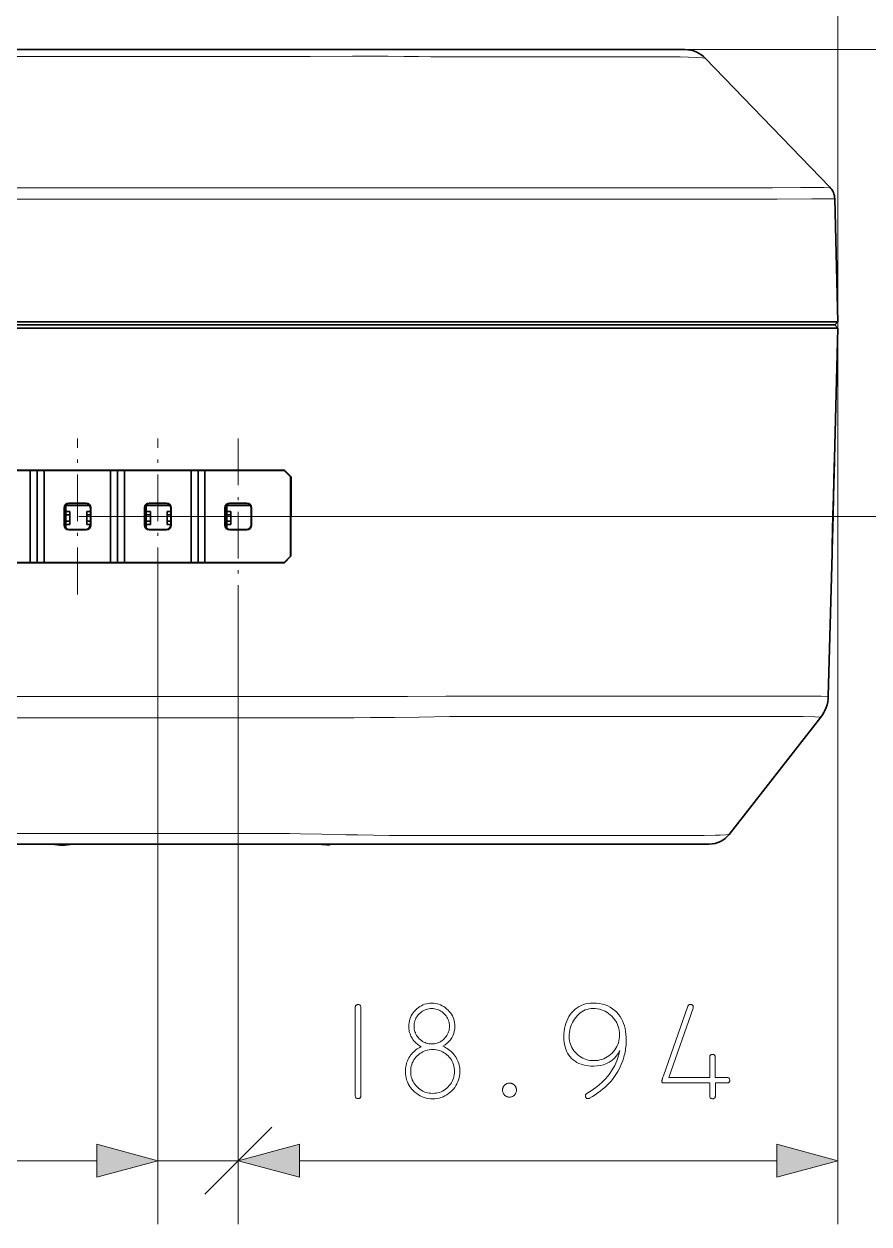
# Model space of a CAD drawing. Extents: x 0 to 297, y 0 to 210.
# Drawn here: x 169.52 to 196.21, y 133.35 to 171.26 of the extents above; entities that cross this region are included whole.
import ezdxf

# ---------------------------------------------------------------- set-up
doc = ezdxf.new("R2010")
doc.units = 0
doc.linetypes.add('DASHDOT', pattern=[18.5, 12, -3, 0.5, -3])

msp = doc.modelspace()

# ---------------------------------------------------------------- linework, layer by layer
at = {"color": 1, "lineweight": 13}
msp.add_line((195.233, 161.851), (195.233, 182.451), dxfattribs=at)
at = {"color": 7, "lineweight": 35}
for p, q in [((178.56, 170.451), (125.105, 170.451)), ((115.763, 161.851), (178.611, 161.851)), ((115.763, 161.751), (178.611, 161.751)), ((115.763, 161.751), (178.611, 161.751)), ((115.763, 161.651), (178.611, 161.651)), ((151.954, 157.168), (177.748, 157.168)), ((151.955, 154.237), (177.747, 154.237)), ((122.07, 145.351), (177.187, 145.351))]:
    msp.add_line(p, q, dxfattribs=at)
at = {"color": 7, "lineweight": 13}
for p, q in [((178.56, 170.235), (125.105, 170.235)), ((116.103, 166.082), (178.555, 166.082)), ((116.103, 165.728), (178.555, 165.728)), ((195.233, 161.851), (195.233, 133.351)), ((178.981, 155.701), (207.233, 155.701)), ((178.349, 150.014), (116.403, 150.014)), ((178.349, 149.343), (116.403, 149.343)), ((122.07, 145.691), (177.187, 145.691))]:
    msp.add_line(p, q, dxfattribs=at)
at = {"color": 7, "lineweight": 35, "ltscale": 0.081797}
msp.add_line((181.832, 170.451), (178.56, 170.451), dxfattribs=at)
at = {"color": 7, "lineweight": 35, "ltscale": 0.172483}
msp.add_line((181.832, 170.451), (188.732, 170.451), dxfattribs=at)
at = {"color": 7, "lineweight": 13, "ltscale": 0.172483}
msp.add_line((182.374, 170.223), (189.274, 170.223), dxfattribs=at)
at = {"color": 7, "lineweight": 35, "ltscale": 0.04171}
msp.add_line((188.732, 170.451), (190.4, 170.451), dxfattribs=at)
at = {"color": 7, "lineweight": 13, "ltscale": 0.420831}
msp.add_line((190.4, 170.451), (207.233, 170.451), dxfattribs=at)
at = {"color": 7, "lineweight": 35, "ltscale": 0.141523}
msp.add_line((191.044, 170.178), (194.977, 166.105), dxfattribs=at)
at = {"color": 7, "lineweight": 13, "ltscale": 7.13348e-05}
for p, q in [((178.555, 166.082), (178.558, 166.082)), ((178.555, 165.728), (178.558, 165.728))]:
    msp.add_line(p, q, dxfattribs=at)
at = {"color": 7, "lineweight": 13, "ltscale": 0.000706482}
msp.add_line((185.906, 166.087), (185.877, 166.087), dxfattribs=at)
at = {"color": 7, "lineweight": 13, "ltscale": 0.181078}
for p, q in [((185.906, 166.087), (193.149, 166.087)), ((186.053, 165.73), (193.296, 165.73))]:
    msp.add_line(p, q, dxfattribs=at)
at = {"color": 7, "lineweight": 13, "ltscale": 0.00034256}
for p, q in [((193.149, 166.087), (193.162, 166.087)), ((193.296, 165.73), (193.31, 165.73))]:
    msp.add_line(p, q, dxfattribs=at)
at = {"color": 7, "lineweight": 13, "ltscale": 0.0007061}
msp.add_line((186.053, 165.73), (186.025, 165.73), dxfattribs=at)
at = {"color": 7, "lineweight": 35, "ltscale": 0.097172}
msp.add_line((195.233, 161.851), (195.131, 165.737), dxfattribs=at)
at = {"color": 7, "lineweight": 35, "ltscale": 0.186677}
for p, q in [((178.611, 161.851), (186.078, 161.851)), ((178.611, 161.651), (186.078, 161.651))]:
    msp.add_line(p, q, dxfattribs=at)
at = {"color": 7, "lineweight": 35, "ltscale": 0.184682}
msp.add_line((178.611, 161.751), (185.998, 161.751), dxfattribs=at)
msp.add_line((178.611, 161.751), (185.998, 161.751), dxfattribs=at)
at = {"color": 7, "lineweight": 35, "ltscale": 0.183002}
for p, q in [((185.998, 161.751), (193.318, 161.751)), ((193.318, 161.751), (185.998, 161.751)), ((193.398, 161.851), (186.078, 161.851)), ((186.078, 161.651), (193.398, 161.651))]:
    msp.add_line(p, q, dxfattribs=at)
at = {"color": 7, "lineweight": 35, "ltscale": 0.045447}
msp.add_line((195.136, 161.751), (193.318, 161.751), dxfattribs=at)
at = {"color": 7, "lineweight": 35, "ltscale": 0.045448}
msp.add_line((195.136, 161.751), (193.318, 161.751), dxfattribs=at)
at = {"color": 7, "lineweight": 35, "ltscale": 0.045888}
for p, q in [((195.233, 161.851), (193.398, 161.851)), ((195.233, 161.651), (193.398, 161.651))]:
    msp.add_line(p, q, dxfattribs=at)
at = {"color": 7, "lineweight": 35, "ltscale": 0.102929}
msp.add_line((195.233, 161.651), (195.125, 157.535), dxfattribs=at)
at = {"color": 7, "lineweight": 35, "ltscale": 0.003489}
for q in [(195.233, 161.851), (195.233, 161.651)]:
    msp.add_line((195.136, 161.751), q, dxfattribs=at)
at = {"color": 7, "linetype": 'DASHDOT', "lineweight": 13, "ltscale": 0.122995}
for p, q in [((171.211, 153.241), (171.211, 158.161)), ((176.291, 158.161), (176.291, 153.241))]:
    msp.add_line(p, q, dxfattribs=at)
at = {"color": 7, "linetype": 'DASHDOT', "lineweight": 13, "ltscale": 0.122996}
msp.add_line((173.751, 153.241), (173.751, 158.161), dxfattribs=at)
at = {"color": 7, "lineweight": 35, "ltscale": 0.027479}
msp.add_line((195.123, 157.445), (195.094, 156.346), dxfattribs=at)
at = {"color": 7, "lineweight": 35, "ltscale": 0.006274}
msp.add_line((195.119, 157.285), (195.125, 157.535), dxfattribs=at)
at = {"color": 7, "lineweight": 35, "ltscale": 0.0525}
for p, q in [((167.62, 157.151), (169.72, 157.151)), ((170.16, 157.151), (172.26, 157.151)), ((172.7, 157.151), (174.8, 157.151)), ((169.72, 154.251), (167.62, 154.251)), ((172.26, 154.251), (170.16, 154.251)), ((174.8, 154.251), (172.7, 154.251))]:
    msp.add_line(p, q, dxfattribs=at)
at = {"color": 7, "lineweight": 35, "ltscale": 0.005503}
for p, q in [((169.72, 157.151), (169.94, 157.143)), ((170.16, 157.151), (169.94, 157.143)), ((172.26, 157.151), (172.48, 157.143)), ((172.7, 157.151), (172.48, 157.143)), ((174.8, 157.151), (175.02, 157.143)), ((175.24, 157.151), (175.02, 157.143)), ((169.94, 154.259), (169.72, 154.251)), ((169.94, 154.259), (170.16, 154.251)), ((172.48, 154.259), (172.26, 154.251)), ((172.48, 154.259), (172.7, 154.251)), ((175.02, 154.259), (174.8, 154.251)), ((175.02, 154.259), (175.24, 154.251))]:
    msp.add_line(p, q, dxfattribs=at)
at = {"color": 7, "lineweight": 35, "ltscale": 0.0725}
for p, q in [((169.72, 157.151), (169.72, 154.251)), ((170.16, 157.151), (170.16, 154.251)), ((172.26, 157.151), (172.26, 154.251)), ((172.7, 157.151), (172.7, 154.251)), ((174.8, 157.151), (174.8, 154.251)), ((175.24, 157.151), (175.24, 154.251))]:
    msp.add_line(p, q, dxfattribs=at)
at = {"color": 7, "lineweight": 35, "ltscale": 0.072116}
for p, q in [((169.94, 157.143), (169.94, 154.259)), ((172.48, 157.143), (172.48, 154.259)), ((175.02, 157.143), (175.02, 154.259))]:
    msp.add_line(p, q, dxfattribs=at)
at = {"color": 7, "lineweight": 35, "ltscale": 0.062525}
for p, q in [((175.24, 157.151), (177.741, 157.151)), ((177.741, 154.251), (175.24, 154.251))]:
    msp.add_line(p, q, dxfattribs=at)
at = {"color": 7, "lineweight": 35, "ltscale": 0.000453745}
msp.add_line((177.741, 157.151), (177.748, 157.168), dxfattribs=at)
at = {"color": 7, "lineweight": 35, "ltscale": 0.007071}
for p, q in [((177.941, 156.951), (177.741, 157.151)), ((177.741, 154.251), (177.941, 154.451))]:
    msp.add_line(p, q, dxfattribs=at)
at = {"color": 7, "lineweight": 35, "ltscale": 0.007416}
msp.add_line((177.748, 157.168), (177.957, 156.958), dxfattribs=at)
at = {"color": 7, "lineweight": 35, "ltscale": 0.000448433}
msp.add_line((177.941, 156.951), (177.957, 156.958), dxfattribs=at)
at = {"color": 7, "lineweight": 35, "ltscale": 0.0625}
msp.add_line((177.941, 154.451), (177.941, 156.951), dxfattribs=at)
at = {"color": 7, "lineweight": 35, "ltscale": 0.062819}
msp.add_line((177.957, 156.958), (177.955, 154.445), dxfattribs=at)
at = {"color": 7, "lineweight": 35, "ltscale": 0.011359}
msp.add_line((195.106, 156.83), (195.119, 157.284), dxfattribs=at)
at = {"color": 7, "lineweight": 13, "ltscale": 0.012118}
msp.add_line((195.093, 156.346), (195.106, 156.83), dxfattribs=at)
at = {"color": 7, "lineweight": 35, "ltscale": 0.012118}
msp.add_line((195.106, 156.83), (195.093, 156.346), dxfattribs=at)
at = {"color": 7, "lineweight": 13, "ltscale": 0.015005}
msp.add_line((195.093, 156.346), (195.077, 155.746), dxfattribs=at)
at = {"color": 7, "lineweight": 35, "ltscale": 0.015005}
for p, q in [((195.077, 155.746), (195.093, 156.346)), ((195.079, 155.746), (195.094, 156.346))]:
    msp.add_line(p, q, dxfattribs=at)
at = {"color": 7, "lineweight": 35, "ltscale": 0.013664}
for p, q in [((170.788, 155.428), (170.788, 155.974)), ((170.938, 156.124), (171.484, 156.124)), ((171.634, 155.428), (171.634, 155.974)), ((173.328, 155.428), (173.328, 155.974)), ((173.478, 156.124), (174.024, 156.124)), ((174.174, 155.428), (174.174, 155.974)), ((175.868, 155.428), (175.868, 155.974)), ((176.018, 156.124), (176.564, 156.124)), ((176.714, 155.428), (176.714, 155.974)), ((170.938, 155.278), (171.484, 155.278)), ((173.478, 155.278), (174.024, 155.278)), ((176.018, 155.278), (176.564, 155.278))]:
    msp.add_line(p, q, dxfattribs=at)
at = {"color": 7, "lineweight": 13, "ltscale": 0.000517361}
for p, q in [((170.802, 155.96), (170.788, 155.974)), ((173.342, 155.96), (173.328, 155.974)), ((174.159, 155.96), (174.174, 155.974)), ((175.882, 155.96), (175.868, 155.974))]:
    msp.add_line(p, q, dxfattribs=at)
at = {"color": 7, "lineweight": 35, "ltscale": 0.012931}
for p, q in [((170.802, 155.443), (170.802, 155.96)), ((171.619, 155.443), (171.619, 155.96)), ((173.342, 155.443), (173.342, 155.96)), ((174.159, 155.443), (174.159, 155.96)), ((175.882, 155.443), (175.882, 155.96)), ((176.699, 155.443), (176.699, 155.96))]:
    msp.add_line(p, q, dxfattribs=at)
at = {"color": 7, "lineweight": 35, "ltscale": 0.017746}
for p, q in [((170.847, 156.045), (170.847, 155.336)), ((173.387, 156.045), (173.387, 155.336)), ((175.927, 156.045), (175.927, 155.336))]:
    msp.add_line(p, q, dxfattribs=at)
at = {"color": 7, "lineweight": 35, "ltscale": 0.018637}
for p, q in [((171.593, 156.045), (170.847, 156.045)), ((174.133, 156.045), (173.387, 156.045)), ((176.673, 156.045), (175.927, 156.045))]:
    msp.add_line(p, q, dxfattribs=at)
at = {"color": 7, "lineweight": 35, "ltscale": 0.003175}
for p, q in [((170.974, 155.855), (170.847, 155.855)), ((173.514, 155.855), (173.387, 155.855)), ((176.054, 155.855), (175.927, 155.855)), ((170.974, 155.753), (170.847, 155.753)), ((170.974, 155.55), (170.847, 155.55)), ((170.974, 155.449), (170.847, 155.449)), ((173.514, 155.753), (173.387, 155.753)), ((173.514, 155.55), (173.387, 155.55)), ((173.514, 155.449), (173.387, 155.449)), ((176.054, 155.753), (175.927, 155.753)), ((176.054, 155.55), (175.927, 155.55)), ((176.054, 155.449), (175.927, 155.449))]:
    msp.add_line(p, q, dxfattribs=at)
at = {"color": 7, "lineweight": 13, "ltscale": 0.000516822}
for p, q in [((170.952, 156.11), (170.938, 156.124)), ((171.47, 156.11), (171.484, 156.124)), ((173.492, 156.11), (173.478, 156.124)), ((174.01, 156.11), (174.024, 156.124)), ((176.032, 156.11), (176.018, 156.124)), ((176.549, 156.11), (176.564, 156.124))]:
    msp.add_line(p, q, dxfattribs=at)
at = {"color": 7, "lineweight": 35, "ltscale": 0.012933}
for p, q in [((171.47, 156.11), (170.952, 156.11)), ((174.01, 156.11), (173.492, 156.11)), ((176.549, 156.11), (176.032, 156.11))]:
    msp.add_line(p, q, dxfattribs=at)
at = {"color": 7, "lineweight": 35, "ltscale": 0.00254}
for p, q in [((170.974, 155.753), (170.974, 155.855)), ((171.508, 155.855), (171.508, 155.753)), ((173.514, 155.753), (173.514, 155.855)), ((174.048, 155.855), (174.048, 155.753)), ((176.054, 155.753), (176.054, 155.855)), ((170.974, 155.449), (170.974, 155.55)), ((171.508, 155.55), (171.508, 155.449)), ((173.514, 155.449), (173.514, 155.55)), ((174.048, 155.55), (174.048, 155.449)), ((176.054, 155.449), (176.054, 155.55))]:
    msp.add_line(p, q, dxfattribs=at)
at = {"color": 7, "lineweight": 35, "ltscale": 0.002797}
for p, q in [((171.619, 155.855), (171.508, 155.855)), ((174.159, 155.855), (174.048, 155.855)), ((171.619, 155.753), (171.508, 155.753)), ((174.159, 155.753), (174.048, 155.753))]:
    msp.add_line(p, q, dxfattribs=at)
at = {"color": 7, "lineweight": 13, "ltscale": 0.000517091}
msp.add_line((171.619, 155.96), (171.634, 155.974), dxfattribs=at)
at = {"color": 7, "lineweight": 13, "ltscale": 0.000517631}
msp.add_line((176.699, 155.96), (176.714, 155.974), dxfattribs=at)
at = {"color": 7, "linetype": 'DASHDOT', "lineweight": 13}
msp.add_line((115.75, 155.701), (178.981, 155.701), dxfattribs=at)
at = {"color": 7, "lineweight": 13, "ltscale": 0.000519519}
for p, q in [((170.802, 155.443), (170.788, 155.428)), ((171.619, 155.443), (171.634, 155.428)), ((173.342, 155.443), (173.328, 155.428)), ((174.159, 155.443), (174.174, 155.428)), ((175.882, 155.443), (175.868, 155.428))]:
    msp.add_line(p, q, dxfattribs=at)
at = {"color": 7, "lineweight": 35, "ltscale": 0.00508}
for p, q in [((170.974, 155.55), (170.974, 155.753)), ((171.508, 155.753), (171.508, 155.55)), ((173.514, 155.55), (173.514, 155.753)), ((174.048, 155.753), (174.048, 155.55)), ((176.054, 155.55), (176.054, 155.753))]:
    msp.add_line(p, q, dxfattribs=at)
at = {"color": 7, "lineweight": 35, "ltscale": 0.002796}
for p, q in [((171.619, 155.55), (171.508, 155.55)), ((171.619, 155.449), (171.508, 155.449)), ((174.159, 155.55), (174.048, 155.55)), ((174.159, 155.449), (174.048, 155.449))]:
    msp.add_line(p, q, dxfattribs=at)
at = {"color": 7, "lineweight": 13, "ltscale": 0.000519789}
msp.add_line((176.699, 155.443), (176.714, 155.428), dxfattribs=at)
at = {"color": 7, "lineweight": 35, "ltscale": 0.028056}
msp.add_line((195.049, 154.624), (195.079, 155.746), dxfattribs=at)
at = {"color": 7, "lineweight": 13, "ltscale": 0.012562}
msp.add_line((195.077, 155.746), (195.065, 155.243), dxfattribs=at)
at = {"color": 7, "lineweight": 35, "ltscale": 0.012562}
msp.add_line((195.065, 155.243), (195.077, 155.746), dxfattribs=at)
at = {"color": 7, "lineweight": 13, "ltscale": 0.000520328}
for p, q in [((170.952, 155.293), (170.938, 155.278)), ((176.549, 155.293), (176.564, 155.278))]:
    msp.add_line(p, q, dxfattribs=at)
at = {"color": 7, "lineweight": 35, "ltscale": 0.012928}
for p, q in [((171.469, 155.293), (170.952, 155.293)), ((174.009, 155.293), (173.492, 155.293)), ((176.549, 155.293), (176.032, 155.293))]:
    msp.add_line(p, q, dxfattribs=at)
at = {"color": 7, "lineweight": 13, "ltscale": 0.000520598}
for p, q in [((171.469, 155.293), (171.484, 155.278)), ((173.492, 155.293), (173.478, 155.278)), ((174.009, 155.293), (174.024, 155.278)), ((176.032, 155.293), (176.018, 155.278))]:
    msp.add_line(p, q, dxfattribs=at)
at = {"color": 7, "lineweight": 35, "ltscale": 0.011691}
msp.add_line((195.065, 155.243), (195.053, 154.776), dxfattribs=at)
at = {"color": 7, "lineweight": 35, "ltscale": 0.006008}
msp.add_line((195.053, 154.776), (195.047, 154.536), dxfattribs=at)
at = {"color": 7, "lineweight": 35, "ltscale": 0.007365}
msp.add_line((177.747, 154.237), (177.955, 154.445), dxfattribs=at)
at = {"color": 7, "lineweight": 35, "ltscale": 0.000386019}
msp.add_line((177.941, 154.451), (177.955, 154.445), dxfattribs=at)
at = {"color": 7, "lineweight": 35, "ltscale": 0.112941}
msp.add_line((195.047, 154.536), (194.929, 150.02), dxfattribs=at)
at = {"color": 7, "lineweight": 35, "ltscale": 0.00038106}
msp.add_line((177.741, 154.251), (177.747, 154.237), dxfattribs=at)
at = {"color": 7, "lineweight": 13, "ltscale": 0.497253}
for p, q in [((173.751, 153.241), (173.751, 133.351)), ((176.291, 153.241), (176.291, 133.351)), ((176.291, 153.241), (176.291, 133.351))]:
    msp.add_line(p, q, dxfattribs=at)
at = {"color": 7, "lineweight": 13, "ltscale": 0.00257}
msp.add_line((178.452, 150.014), (178.349, 150.014), dxfattribs=at)
at = {"color": 7, "lineweight": 13, "ltscale": 0.000845337}
msp.add_line((185.953, 150.028), (185.919, 150.028), dxfattribs=at)
at = {"color": 7, "lineweight": 13, "ltscale": 0.178508}
for p, q in [((193.093, 150.028), (185.953, 150.028)), ((192.867, 149.385), (185.727, 149.385))]:
    msp.add_line(p, q, dxfattribs=at)
at = {"color": 7, "lineweight": 13, "ltscale": 0.000920486}
msp.add_line((193.093, 150.028), (193.13, 150.028), dxfattribs=at)
at = {"color": 7, "lineweight": 13, "ltscale": 0.000847244}
msp.add_line((185.727, 149.385), (185.693, 149.385), dxfattribs=at)
at = {"color": 7, "lineweight": 35, "ltscale": 0.117471}
msp.add_line((191.799, 145.658), (194.692, 149.361), dxfattribs=at)
at = {"color": 7, "lineweight": 13, "ltscale": 0.000918579}
msp.add_line((192.867, 149.385), (192.904, 149.385), dxfattribs=at)
at = {"color": 7, "lineweight": 13, "ltscale": 0.002574}
msp.add_line((178.452, 149.343), (178.349, 149.343), dxfattribs=at)
at = {"color": 7, "lineweight": 13, "ltscale": 0.182129}
msp.add_line((183.078, 145.619), (190.364, 145.619), dxfattribs=at)
at = {"color": 7, "lineweight": 35, "ltscale": 0.004276}
for p, q in [((170.403, 145.351), (170.572, 145.326)), ((171.069, 145.351), (170.9, 145.326))]:
    msp.add_line(p, q, dxfattribs=at)
at = {"color": 7, "lineweight": 35, "ltscale": 0.004249}
msp.add_line((170.404, 145.351), (170.572, 145.326), dxfattribs=at)
at = {"color": 7, "lineweight": 13, "ltscale": 0.000630456}
for p, q in [((170.572, 145.326), (170.571, 145.351)), ((170.9, 145.326), (170.901, 145.351))]:
    msp.add_line(p, q, dxfattribs=at)
at = {"color": 7, "lineweight": 35, "ltscale": 0.004274}
msp.add_line((171.069, 145.351), (170.9, 145.326), dxfattribs=at)
at = {"color": 7, "lineweight": 35, "ltscale": 0.134031}
msp.add_line((177.187, 145.351), (182.549, 145.351), dxfattribs=at)
at = {"color": 7, "lineweight": 35, "ltscale": 0.007344}
msp.add_line((178.788, 145.351), (179.081, 145.326), dxfattribs=at)
msp.add_line((178.788, 145.351), (179.081, 145.326), dxfattribs=at)
at = {"color": 7, "lineweight": 13, "ltscale": 0.00063002}
msp.add_line((179.081, 145.326), (179.081, 145.351), dxfattribs=at)
at = {"color": 7, "lineweight": 35, "ltscale": 0.002377}
msp.add_line((179.081, 145.326), (179.175, 145.318), dxfattribs=at)
at = {"color": 7, "lineweight": 35, "ltscale": 0.000834665}
msp.add_line((179.175, 145.318), (179.177, 145.351), dxfattribs=at)
at = {"color": 7, "lineweight": 35, "ltscale": 0.182128}
msp.add_line((182.549, 145.351), (189.834, 145.351), dxfattribs=at)
at = {"color": 7, "lineweight": 35, "ltscale": 0.033406}
msp.add_line((189.834, 145.351), (191.17, 145.351), dxfattribs=at)
at = {"color": 7, "lineweight": 13, "ltscale": 0.075}
msp.add_line((177.352, 136.412), (175.23, 134.29), dxfattribs=at)
at = {"color": 7, "lineweight": 13, "ltscale": 0.367075}
msp.add_line((157.136, 135.351), (171.819, 135.351), dxfattribs=at)
at = {"color": 7, "lineweight": 13, "ltscale": 0.0635}
msp.add_line((173.751, 135.351), (176.291, 135.351), dxfattribs=at)
at = {"color": 7, "lineweight": 13, "ltscale": 0.376967}
msp.add_line((178.223, 135.351), (193.301, 135.351), dxfattribs=at)
at = {"color": 7, "lineweight": 13}
for points in [[(182.374, 170.223), (181.988, 170.227), (181.531, 170.233), (181.021, 170.238), (180.658, 170.239), (179.903, 170.238), (178.56, 170.235)], [(189.274, 170.223), (189.623, 170.223), (190.049, 170.221), (190.247, 170.219), (190.513, 170.215), (190.778, 170.205), (190.943, 170.194), (191.022, 170.183), (191.044, 170.178)], [(178.558, 166.082), (181.395, 166.08), (182.506, 166.078), (184, 166.081), (184.902, 166.085), (185.877, 166.087)], [(193.162, 166.087), (194.056, 166.089), (194.417, 166.091), (194.79, 166.097), (194.977, 166.106)], [(178.558, 165.728), (181.703, 165.727), (184.721, 165.729), (186.025, 165.73)], [(193.31, 165.73), (194.413, 165.731), (195.131, 165.737)], [(185.919, 150.028), (185.38, 150.028), (184.338, 150.029), (182.845, 150.023), (181.634, 150.016), (180.365, 150.013), (178.774, 150.014), (178.452, 150.014)], [(185.693, 149.385), (184.878, 149.386), (184.176, 149.387), (183.423, 149.384), (182.968, 149.379), (182.001, 149.365), (181.225, 149.355), (180.467, 149.348), (179.949, 149.345), (178.894, 149.343), (178.452, 149.343)], [(192.904, 149.385), (193.51, 149.384), (193.783, 149.382), (194.136, 149.379), (194.506, 149.37), (194.692, 149.361)], [(177.187, 145.691), (177.462, 145.69), (177.912, 145.686), (178.253, 145.68), (178.935, 145.666), (179.703, 145.649), (180.072, 145.642), (181.057, 145.627), (181.65, 145.622), (182.018, 145.62), (182.694, 145.619), (183.078, 145.619)], [(190.364, 145.619), (190.795, 145.621), (191.009, 145.623), (191.361, 145.629), (191.514, 145.634), (191.688, 145.644), (191.768, 145.652), (191.799, 145.658)]]:
    msp.add_lwpolyline(points, dxfattribs=at)
for points in [[(180.162, 137.403), (180.161, 137.387), (180.158, 137.372), (180.154, 137.359), (180.148, 137.348), (180.14, 137.338), (180.13, 137.33), (180.119, 137.324), (180.106, 137.32), (180.091, 137.317), (180.075, 137.317), (180.059, 137.317), (180.044, 137.32), (180.031, 137.324), (180.02, 137.33), (180.01, 137.338), (180.002, 137.348), (179.996, 137.359), (179.992, 137.372), (179.989, 137.387), (179.988, 137.403), (179.988, 140.195), (179.989, 140.212), (179.992, 140.226), (179.996, 140.239), (180.002, 140.251), (180.01, 140.26), (180.02, 140.268), (180.031, 140.274), (180.044, 140.278), (180.059, 140.281), (180.075, 140.282), (180.091, 140.281), (180.106, 140.278), (180.119, 140.274), (180.13, 140.268), (180.14, 140.26), (180.148, 140.251), (180.154, 140.239), (180.158, 140.226), (180.161, 140.212), (180.162, 140.195)], [(183.291, 138.169), (183.289, 138.099), (183.281, 138.031), (183.269, 137.965), (183.251, 137.902), (183.228, 137.84), (183.2, 137.78), (183.167, 137.722), (183.129, 137.666), (183.086, 137.613), (183.038, 137.561), (182.987, 137.513), (182.933, 137.47), (182.877, 137.432), (182.819, 137.399), (182.76, 137.371), (182.698, 137.348), (182.634, 137.331), (182.568, 137.318), (182.5, 137.31), (182.43, 137.308), (182.36, 137.31), (182.292, 137.318), (182.226, 137.331), (182.162, 137.348), (182.1, 137.371), (182.041, 137.399), (181.983, 137.432), (181.927, 137.47), (181.873, 137.513), (181.822, 137.561), (181.774, 137.613), (181.731, 137.666), (181.693, 137.722), (181.66, 137.78), (181.632, 137.84), (181.609, 137.902), (181.591, 137.965), (181.579, 138.031), (181.571, 138.099), (181.569, 138.169), (181.57, 138.221), (181.574, 138.271), (181.581, 138.321), (181.591, 138.369), (181.603, 138.417), (181.618, 138.463), (181.636, 138.509), (181.657, 138.553), (181.681, 138.597), (181.707, 138.639), (181.736, 138.68), (181.766, 138.719), (181.798, 138.755), (181.832, 138.79), (181.867, 138.822), (181.904, 138.853), (181.943, 138.881), (181.984, 138.907), (182.027, 138.931), (182.071, 138.953), (182.036, 138.972), (182.002, 138.993), (181.97, 139.015), (181.94, 139.039), (181.911, 139.064), (181.883, 139.092), (181.856, 139.12), (181.831, 139.151), (181.807, 139.183), (181.785, 139.217), (181.764, 139.252), (181.746, 139.288), (181.73, 139.324), (181.716, 139.361), (181.704, 139.399), (181.694, 139.437), (181.686, 139.476), (181.681, 139.516), (181.678, 139.557), (181.677, 139.598), (181.679, 139.657), (181.685, 139.714), (181.696, 139.77), (181.711, 139.823), (181.73, 139.875), (181.754, 139.926), (181.782, 139.975), (181.814, 140.022), (181.85, 140.067), (181.891, 140.111), (181.935, 140.152), (181.98, 140.188), (182.027, 140.22), (182.076, 140.248), (182.126, 140.272), (182.179, 140.291), (182.232, 140.306), (182.288, 140.317), (182.345, 140.323), (182.404, 140.325), (182.463, 140.323), (182.52, 140.317), (182.576, 140.306), (182.629, 140.291), (182.682, 140.272), (182.732, 140.248), (182.781, 140.22), (182.828, 140.188), (182.873, 140.152), (182.917, 140.111), (182.958, 140.067), (182.994, 140.022), (183.026, 139.975), (183.054, 139.926), (183.078, 139.875), (183.097, 139.823), (183.112, 139.77), (183.123, 139.714), (183.129, 139.657), (183.131, 139.598), (183.128, 139.516), (183.116, 139.438), (183.097, 139.365), (183.071, 139.295), (183.037, 139.23), (182.996, 139.169), (182.947, 139.112), (182.89, 139.059), (182.826, 139.01), (182.755, 138.966), (182.802, 138.945), (182.848, 138.921), (182.892, 138.896), (182.933, 138.868), (182.973, 138.837), (183.011, 138.804), (183.047, 138.769), (183.082, 138.732), (183.114, 138.692), (183.144, 138.65), (183.172, 138.606), (183.197, 138.561), (183.219, 138.516), (183.238, 138.469), (183.255, 138.421), (183.268, 138.373), (183.278, 138.323), (183.286, 138.273), (183.29, 138.222)], [(188.469, 138.624), (188.444, 138.542), (188.416, 138.462), (188.386, 138.385), (188.353, 138.311), (188.319, 138.239), (188.281, 138.169), (188.242, 138.101), (188.2, 138.037), (188.156, 137.974), (188.11, 137.914), (188.056, 137.851), (187.999, 137.789), (187.937, 137.728), (187.871, 137.668), (187.801, 137.609), (187.727, 137.55), (187.648, 137.493), (187.565, 137.436), (187.478, 137.38), (187.387, 137.325), (187.382, 137.323), (187.378, 137.32), (187.374, 137.319), (187.369, 137.317), (187.365, 137.315), (187.361, 137.314), (187.356, 137.313), (187.352, 137.313), (187.348, 137.312), (187.343, 137.312), (187.327, 137.313), (187.312, 137.316), (187.299, 137.32), (187.288, 137.327), (187.278, 137.335), (187.271, 137.345), (187.265, 137.357), (187.26, 137.37), (187.258, 137.386), (187.257, 137.403), (187.257, 137.412), (187.259, 137.42), (187.261, 137.428), (187.264, 137.435), (187.268, 137.442), (187.272, 137.449), (187.278, 137.455), (187.285, 137.461), (187.292, 137.467), (187.3, 137.472), (187.473, 137.582), (187.63, 137.697), (187.772, 137.818), (187.899, 137.945), (188.01, 138.077), (188.106, 138.216), (188.187, 138.36), (188.253, 138.51), (188.304, 138.666), (188.339, 138.827), (188.286, 138.734), (188.226, 138.651), (188.16, 138.578), (188.088, 138.514), (188.009, 138.46), (187.924, 138.416), (187.833, 138.382), (187.735, 138.358), (187.631, 138.343), (187.521, 138.338), (187.433, 138.341), (187.349, 138.348), (187.269, 138.36), (187.193, 138.377), (187.121, 138.399), (187.053, 138.425), (186.989, 138.457), (186.929, 138.493), (186.874, 138.535), (186.822, 138.581), (186.774, 138.631), (186.732, 138.686), (186.695, 138.744), (186.662, 138.806), (186.635, 138.873), (186.613, 138.943), (186.595, 139.018), (186.583, 139.096), (186.575, 139.178), (186.573, 139.265), (186.575, 139.356), (186.583, 139.443), (186.596, 139.528), (186.614, 139.609), (186.637, 139.687), (186.665, 139.762), (186.698, 139.833), (186.736, 139.902), (186.78, 139.967), (186.828, 140.029), (186.881, 140.086), (186.937, 140.137), (186.996, 140.182), (187.058, 140.221), (187.124, 140.254), (187.192, 140.281), (187.264, 140.302), (187.339, 140.317), (187.418, 140.326), (187.499, 140.329), (187.602, 140.326), (187.699, 140.315), (187.792, 140.297), (187.88, 140.272), (187.962, 140.24), (188.041, 140.2), (188.114, 140.153), (188.182, 140.1), (188.246, 140.038), (188.304, 139.97), (188.351, 139.905), (188.392, 139.837), (188.428, 139.765), (188.46, 139.689), (188.486, 139.61), (188.508, 139.527), (188.525, 139.441), (188.537, 139.351), (188.544, 139.258), (188.547, 139.161), (188.546, 139.106), (188.544, 139.052), (188.54, 138.998), (188.534, 138.944), (188.527, 138.89), (188.519, 138.837), (188.509, 138.783), (188.497, 138.73), (188.484, 138.677)], [(191.729, 137.806), (191.361, 137.806), (191.361, 137.394), (191.36, 137.378), (191.357, 137.363), (191.353, 137.35), (191.347, 137.339), (191.339, 137.329), (191.33, 137.322), (191.318, 137.316), (191.305, 137.311), (191.291, 137.309), (191.274, 137.308), (191.258, 137.309), (191.243, 137.311), (191.23, 137.316), (191.219, 137.322), (191.209, 137.329), (191.201, 137.339), (191.195, 137.35), (191.191, 137.363), (191.188, 137.378), (191.188, 137.394), (191.188, 137.806), (189.72, 137.806), (189.711, 137.806), (189.703, 137.808), (189.696, 137.81), (189.69, 137.814), (189.684, 137.819), (189.68, 137.824), (189.677, 137.831), (189.674, 137.839), (189.673, 137.848), (189.672, 137.858), (189.673, 137.867), (189.674, 137.879), (189.677, 137.892), (189.68, 137.907), (189.684, 137.924), (189.69, 137.942), (189.696, 137.963), (189.703, 137.985), (189.711, 138.009), (189.72, 138.035), (190.495, 140.23), (190.5, 140.241), (190.505, 140.25), (190.511, 140.259), (190.518, 140.266), (190.525, 140.272), (190.533, 140.277), (190.542, 140.281), (190.552, 140.284), (190.562, 140.286), (190.573, 140.286), (190.59, 140.285), (190.606, 140.283), (190.619, 140.278), (190.631, 140.272), (190.641, 140.265), (190.649, 140.255), (190.656, 140.244), (190.66, 140.231), (190.663, 140.216), (190.664, 140.2), (190.664, 140.197), (190.664, 140.194), (190.663, 140.191), (190.663, 140.189), (190.663, 140.186), (190.662, 140.182), (190.662, 140.179), (190.661, 140.176), (190.66, 140.173), (190.659, 140.169), (189.893, 137.979), (191.183, 137.979), (191.183, 138.624), (191.184, 138.64), (191.187, 138.655), (191.191, 138.668), (191.197, 138.679), (191.205, 138.689), (191.214, 138.697), (191.226, 138.703), (191.239, 138.707), (191.253, 138.71), (191.27, 138.71), (191.286, 138.71), (191.301, 138.707), (191.314, 138.703), (191.325, 138.697), (191.335, 138.689), (191.343, 138.679), (191.349, 138.668), (191.353, 138.655), (191.356, 138.64), (191.356, 138.624), (191.356, 137.979), (191.729, 137.979), (191.745, 137.978), (191.76, 137.975), (191.773, 137.971), (191.784, 137.965), (191.794, 137.957), (191.801, 137.948), (191.807, 137.936), (191.812, 137.923), (191.814, 137.909), (191.815, 137.892), (191.814, 137.876), (191.812, 137.861), (191.807, 137.848), (191.801, 137.837), (191.794, 137.827), (191.784, 137.82), (191.773, 137.813), (191.76, 137.809), (191.745, 137.807)], [(182.962, 139.598), (182.961, 139.643), (182.956, 139.687), (182.948, 139.73), (182.936, 139.771), (182.921, 139.811), (182.903, 139.85), (182.882, 139.887), (182.857, 139.923), (182.829, 139.958), (182.798, 139.992), (182.764, 140.023), (182.73, 140.051), (182.693, 140.076), (182.656, 140.097), (182.617, 140.115), (182.577, 140.13), (182.536, 140.142), (182.493, 140.15), (182.449, 140.155), (182.404, 140.156), (182.359, 140.155), (182.315, 140.15), (182.272, 140.142), (182.231, 140.13), (182.191, 140.115), (182.152, 140.097), (182.115, 140.076), (182.078, 140.051), (182.044, 140.023), (182.01, 139.992), (181.979, 139.958), (181.951, 139.923), (181.926, 139.887), (181.905, 139.85), (181.887, 139.811), (181.872, 139.771), (181.86, 139.73), (181.852, 139.687), (181.847, 139.643), (181.846, 139.598), (181.847, 139.553), (181.852, 139.509), (181.86, 139.466), (181.872, 139.425), (181.887, 139.385), (181.905, 139.346), (181.926, 139.309), (181.951, 139.272), (181.979, 139.238), (182.01, 139.204), (182.044, 139.173), (182.078, 139.145), (182.115, 139.12), (182.152, 139.099), (182.191, 139.081), (182.231, 139.066), (182.272, 139.054), (182.315, 139.046), (182.359, 139.041), (182.404, 139.039), (182.449, 139.041), (182.493, 139.046), (182.536, 139.054), (182.577, 139.066), (182.617, 139.081), (182.656, 139.099), (182.693, 139.12), (182.73, 139.145), (182.764, 139.173), (182.798, 139.204), (182.829, 139.238), (182.857, 139.272), (182.882, 139.309), (182.903, 139.346), (182.921, 139.385), (182.936, 139.425), (182.948, 139.466), (182.956, 139.509), (182.961, 139.553)], [(188.335, 139.334), (188.332, 139.401), (188.325, 139.467), (188.313, 139.53), (188.296, 139.591), (188.274, 139.65), (188.247, 139.708), (188.215, 139.763), (188.178, 139.816), (188.137, 139.867), (188.09, 139.916), (188.04, 139.962), (187.988, 140.003), (187.934, 140.039), (187.878, 140.07), (187.82, 140.096), (187.76, 140.118), (187.698, 140.135), (187.634, 140.147), (187.568, 140.154), (187.499, 140.156), (187.435, 140.154), (187.372, 140.145), (187.312, 140.131), (187.254, 140.112), (187.198, 140.087), (187.145, 140.057), (187.094, 140.021), (187.045, 139.979), (186.998, 139.932), (186.954, 139.879), (186.914, 139.826), (186.879, 139.772), (186.848, 139.715), (186.821, 139.656), (186.798, 139.596), (186.779, 139.533), (186.765, 139.469), (186.754, 139.403), (186.748, 139.335), (186.746, 139.265), (186.748, 139.203), (186.755, 139.144), (186.767, 139.086), (186.783, 139.03), (186.803, 138.976), (186.829, 138.923), (186.858, 138.873), (186.893, 138.824), (186.932, 138.777), (186.975, 138.732), (187.022, 138.69), (187.071, 138.653), (187.121, 138.619), (187.173, 138.591), (187.227, 138.567), (187.282, 138.547), (187.339, 138.531), (187.398, 138.52), (187.459, 138.514), (187.521, 138.511), (187.588, 138.514), (187.653, 138.521), (187.717, 138.533), (187.778, 138.55), (187.836, 138.571), (187.893, 138.598), (187.948, 138.629), (188, 138.665), (188.051, 138.706), (188.099, 138.752), (188.144, 138.801), (188.184, 138.852), (188.219, 138.905), (188.25, 138.96), (188.276, 139.017), (188.297, 139.077), (188.314, 139.138), (188.325, 139.201), (188.332, 139.266)], [(183.123, 138.169), (183.121, 138.226), (183.115, 138.282), (183.104, 138.335), (183.09, 138.387), (183.072, 138.437), (183.049, 138.485), (183.023, 138.532), (182.992, 138.577), (182.958, 138.62), (182.919, 138.661), (182.878, 138.699), (182.835, 138.733), (182.79, 138.763), (182.743, 138.789), (182.695, 138.812), (182.645, 138.83), (182.594, 138.844), (182.541, 138.854), (182.486, 138.86), (182.43, 138.862), (182.374, 138.86), (182.319, 138.854), (182.266, 138.844), (182.215, 138.83), (182.165, 138.812), (182.117, 138.789), (182.07, 138.763), (182.025, 138.733), (181.982, 138.699), (181.941, 138.661), (181.902, 138.62), (181.868, 138.577), (181.837, 138.532), (181.811, 138.485), (181.788, 138.437), (181.77, 138.387), (181.756, 138.335), (181.745, 138.282), (181.739, 138.226), (181.737, 138.169), (181.739, 138.113), (181.745, 138.058), (181.756, 138.005), (181.77, 137.954), (181.788, 137.904), (181.811, 137.856), (181.837, 137.81), (181.868, 137.765), (181.902, 137.722), (181.941, 137.68), (181.982, 137.641), (182.025, 137.607), (182.07, 137.576), (182.117, 137.55), (182.165, 137.528), (182.215, 137.509), (182.266, 137.495), (182.319, 137.485), (182.374, 137.479), (182.43, 137.477), (182.486, 137.479), (182.541, 137.485), (182.594, 137.495), (182.645, 137.509), (182.695, 137.528), (182.743, 137.55), (182.79, 137.576), (182.835, 137.607), (182.878, 137.641), (182.919, 137.68), (182.958, 137.722), (182.992, 137.765), (183.023, 137.81), (183.049, 137.856), (183.072, 137.904), (183.09, 137.954), (183.104, 138.005), (183.115, 138.058), (183.121, 138.113)], [(185.079, 137.581), (185.079, 137.563), (185.077, 137.545), (185.074, 137.528), (185.069, 137.512), (185.063, 137.496), (185.056, 137.481), (185.048, 137.466), (185.038, 137.452), (185.027, 137.438), (185.014, 137.425), (185.001, 137.412), (184.987, 137.401), (184.973, 137.392), (184.958, 137.383), (184.943, 137.376), (184.927, 137.37), (184.911, 137.366), (184.894, 137.362), (184.876, 137.36), (184.859, 137.36), (184.841, 137.36), (184.823, 137.362), (184.806, 137.366), (184.79, 137.37), (184.774, 137.376), (184.759, 137.383), (184.744, 137.392), (184.73, 137.401), (184.716, 137.412), (184.703, 137.425), (184.69, 137.438), (184.679, 137.452), (184.67, 137.466), (184.661, 137.481), (184.654, 137.496), (184.648, 137.512), (184.644, 137.528), (184.64, 137.545), (184.638, 137.563), (184.638, 137.581), (184.638, 137.598), (184.64, 137.616), (184.644, 137.633), (184.648, 137.649), (184.654, 137.665), (184.661, 137.68), (184.67, 137.695), (184.679, 137.709), (184.69, 137.723), (184.703, 137.736), (184.716, 137.749), (184.73, 137.76), (184.744, 137.77), (184.759, 137.778), (184.774, 137.785), (184.79, 137.791), (184.806, 137.796), (184.823, 137.799), (184.841, 137.801), (184.859, 137.801), (184.876, 137.801), (184.894, 137.799), (184.911, 137.796), (184.927, 137.791), (184.943, 137.785), (184.958, 137.778), (184.973, 137.77), (184.987, 137.76), (185.001, 137.749), (185.014, 137.736), (185.027, 137.723), (185.038, 137.709), (185.048, 137.695), (185.056, 137.68), (185.063, 137.665), (185.069, 137.649), (185.074, 137.633), (185.077, 137.616), (185.079, 137.598)], [(171.819, 134.833), (173.751, 135.351), (171.819, 135.869)], [(178.223, 135.869), (176.291, 135.351), (178.223, 134.833)], [(193.301, 134.833), (195.233, 135.351), (193.301, 135.869)]]:
    msp.add_lwpolyline(points, close=True, dxfattribs=at)
at = {"color": 7, "lineweight": 35}
for centre, radius, start, end in [((190.4, 169.555), 0.896, 44, 90), ((194.58, 165.722), 0.552, 1.5, 44.0119), ((170.938, 155.974), 0.15, 90.0227, 179.9783), ((170.952, 155.96), 0.15, 89.9984, 180.0166), ((171.47, 155.96), 0.15, 359.9834, 90.0016), ((171.484, 155.974), 0.15, 0.0227, 89.9783), ((173.478, 155.974), 0.15, 90.0227, 179.9783), ((173.492, 155.96), 0.15, 89.9984, 180.0166), ((174.01, 155.96), 0.15, 359.9834, 90.0016), ((174.024, 155.974), 0.15, 0.0227, 89.9783), ((176.018, 155.974), 0.15, 90.0227, 179.9783), ((176.032, 155.96), 0.15, 89.9984, 180.0166), ((176.55, 155.96), 0.15, 359.9834, 90.0016), ((176.564, 155.974), 0.15, 0.0227, 89.9783), ((170.938, 155.428), 0.15, 180.0227, 269.9783), ((170.952, 155.443), 0.15, 180.0085, 270.0065), ((171.469, 155.443), 0.15, 269.9935, 359.9915), ((171.484, 155.428), 0.15, 270.0227, 359.9783), ((173.478, 155.428), 0.15, 180.0227, 269.9783), ((173.492, 155.443), 0.15, 180.0085, 270.0065), ((174.009, 155.443), 0.15, 269.9935, 359.9915), ((174.024, 155.428), 0.15, 270.0227, 359.9783), ((176.018, 155.428), 0.15, 180.0227, 269.9783), ((176.032, 155.443), 0.15, 180.0085, 270.0065), ((176.549, 155.443), 0.15, 269.9935, 359.9915), ((176.564, 155.428), 0.15, 270.0227, 359.9783), ((193.811, 150.049), 1.118, 321.9995, 358.5), ((191.17, 146.15), 0.798, 270.0002, 322.0001), ((170.736, 147.02), 1.702, 264.4667, 275.5333)]:
    msp.add_arc(centre, radius, start, end, dxfattribs=at)
at = {"color": 7, "lineweight": 13}
msp.add_arc((193.558, 41.248), 108.78, 89.28012, 90.22551, dxfattribs=at)
for points in [[(171.819, 134.833), (173.751, 135.351), (171.819, 134.833), (171.819, 135.869)], [(178.223, 135.869), (176.291, 135.351), (178.223, 135.869), (178.223, 134.833)], [(193.301, 134.833), (195.233, 135.351), (193.301, 134.833), (193.301, 135.869)]]:
    msp.add_solid(points, dxfattribs=at)

doc.saveas('drawing.dxf')
